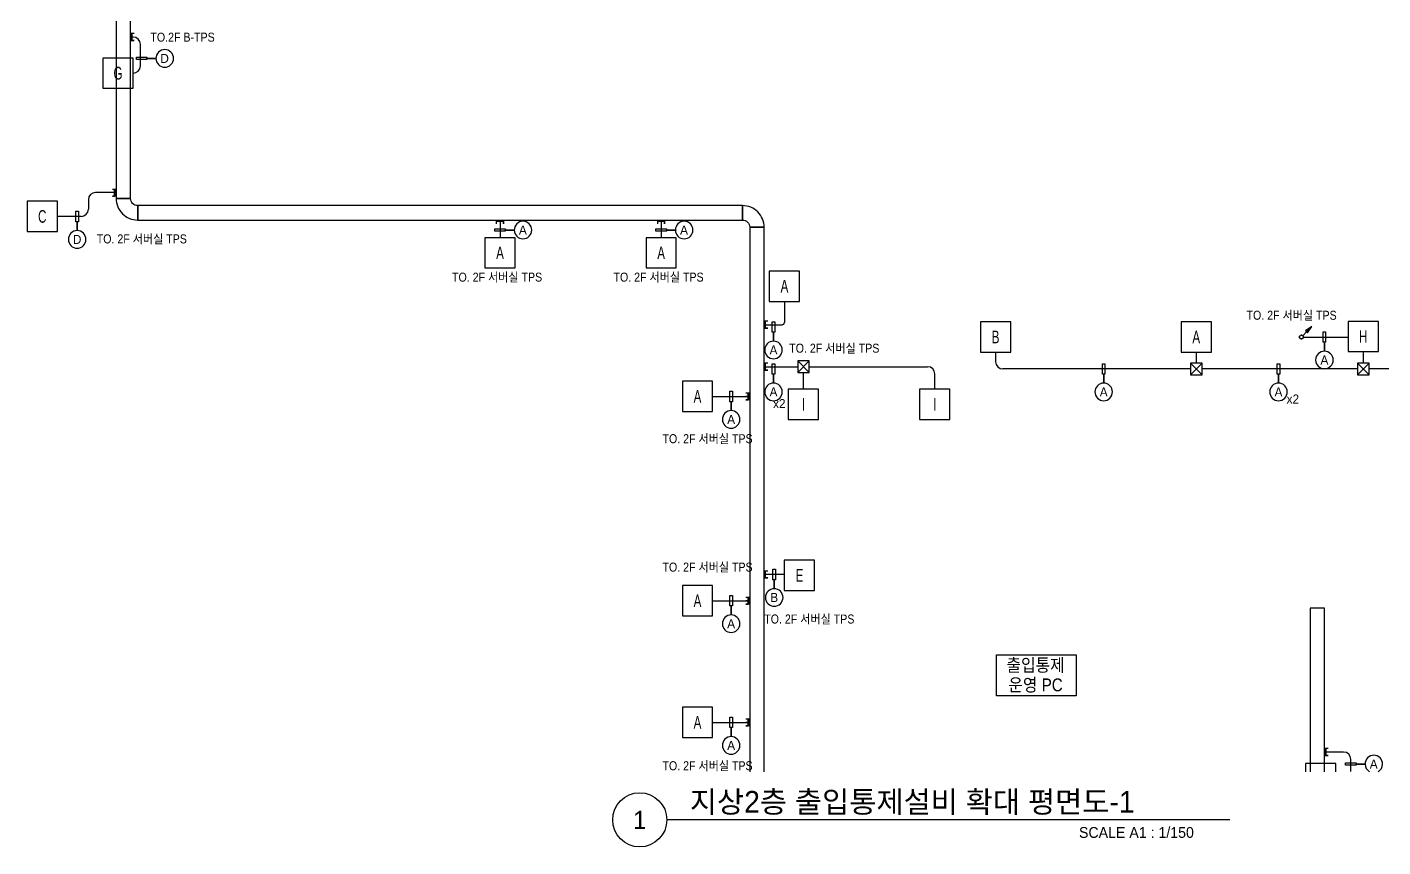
# Model space of a CAD drawing. Header units: millimetres. Extents: x 88230 to 502050, y -351975 to 882900.
# Drawn here: x 271140 to 327519, y -173775 to -139685 of the extents above; entities that cross this region are included whole.
import ezdxf
from ezdxf.enums import TextEntityAlignment as Align

# ---------------------------------------------------------------- set-up
doc = ezdxf.new("R2010")
doc.units = ezdxf.units.MM
doc.header["$LTSCALE"] = 150
for name, color, linetype in [('------16 CCTV', 3, 'Continuous'), ('-----20 General Symbol', 3, 'Continuous'), ('-----27 Communication Cable Tray', 2, 'Continuous'), ('-----29 Indicator', 1, 'Continuous'), ('-----30 Text', 2, 'Continuous'), ('-----41 Drawing Title', 2, 'Continuous'), ('4', 4, 'Continuous')]:
    doc.layers.add(name, color=color, linetype=linetype)
doc.styles.add('ELEC', font='')
doc.styles.get('ELEC').set_extended_font_data('Dotum')

# ---------------------------------------------------------------- blocks, each defined once
blk = doc.blocks.new('O08')
blk.add_hatch(color=256).paths.add_polyline_path([(120, 51), (-120, 51), (-120, 0), (120, 0)])
blk.add_lwpolyline([(120, 127.5), (120, 0), (-120, 0), (-120, 127.5), (-120, 51), (120, 51)])
blk = doc.blocks.new('O01')
blk.add_hatch(color=256).paths.add_polyline_path([(-149, -218), (-218, -149), (-368, -368)])
blk.add_line((-46, -46), (-184, -184))
blk.add_lwpolyline([(-368, -368), (-149, -218), (-218, -149), (-368, -368)])
blk.add_circle((0, 0), 65)
for p in [(-65, 0), (-65, 0), (0, 65), (0, 65), (65, 0), (65, 0), (0, -65), (0, -65)]:
    blk.add_point(p)
blk = doc.blocks.new('GOK_A')
at = {"layer": '-----20 General Symbol', "color": 1}
blk.add_lwpolyline([(272950, 44280), (274750, 44280), (274750, 46080), (272950, 46080)], close=True, dxfattribs=at)
at = {"layer": '-----20 General Symbol', "color": 3, "style": 'ELEC', "width": 0.7}
blk.add_text('A', height=750, dxfattribs=at).set_placement((273850, 45180), align=Align.MIDDLE_CENTER)
blk = doc.blocks.new('GOK_C')
at = {"layer": '-----20 General Symbol', "color": 1}
blk.add_lwpolyline([(114698, -205929), (115958, -205929), (115958, -204669), (114698, -204669)], close=True, dxfattribs=at)
at = {"layer": '-----20 General Symbol', "color": 3, "style": 'ELEC', "width": 0.7}
blk.add_text('C', height=525, dxfattribs=at).set_placement((115328, -205299), align=Align.MIDDLE_CENTER)
blk = doc.blocks.new('GOK_E')
at = {"layer": '-----20 General Symbol', "color": 1}
blk.add_lwpolyline([(275670, 44280), (277470, 44280), (277470, 46080), (275670, 46080)], close=True, dxfattribs=at)
at = {"layer": '-----20 General Symbol', "color": 3, "style": 'ELEC', "width": 0.7}
blk.add_text('E', height=750, dxfattribs=at).set_placement((276570, 45180), align=Align.MIDDLE_CENTER)
blk = doc.blocks.new('GOK_G')
at = {"layer": '-----20 General Symbol', "color": 1, "elevation": 0}
blk.add_lwpolyline([(103390, -67610), (104650, -67610), (104650, -66350), (103390, -66350)], close=True, dxfattribs=at)
at = {"layer": '-----20 General Symbol', "color": 3, "style": 'ELEC', "width": 0.7}
blk.add_text('G', height=525, dxfattribs=at).set_placement((104020, -66980), align=Align.MIDDLE_CENTER)
blk = doc.blocks.new('GOK_H')
at = {"layer": '-----20 General Symbol', "color": 1}
blk.add_lwpolyline([(139470, -259730), (140730, -259730), (140730, -258470), (139470, -258470)], close=True, dxfattribs=at)
at = {"layer": '-----20 General Symbol', "color": 3, "style": 'ELEC', "width": 0.7}
blk.add_text('H', height=525, dxfattribs=at).set_placement((140100, -259100), align=Align.MIDDLE_CENTER)
blk = doc.blocks.new('GOK_B')
at = {"layer": '-----20 General Symbol', "color": 1}
blk.add_lwpolyline([(272950, 41850), (274750, 41850), (274750, 43650), (272950, 43650)], close=True, dxfattribs=at)
at = {"layer": '-----20 General Symbol', "color": 3, "style": 'ELEC', "width": 0.7}
blk.add_text('B', height=750, dxfattribs=at).set_placement((273850, 42750), align=Align.MIDDLE_CENTER)
blk = doc.blocks.new('BOX')
at = {"layer": '-----20 General Symbol'}
for p, q in [((200, 200), (-200, -200)), ((-200, 200), (200, -200))]:
    blk.add_line(p, q, dxfattribs=at)
blk.add_lwpolyline([(-200, 200), (200, 200), (200, -200), (-200, -200)], close=True, dxfattribs=at)
blk = doc.blocks.new('GOK_I')
at = {"layer": '-----20 General Symbol', "color": 1}
blk.add_lwpolyline([(272950, 39120), (274750, 39120), (274750, 40920), (272950, 40920)], close=True, dxfattribs=at)
at = {"layer": '-----20 General Symbol', "color": 3, "style": 'ELEC', "width": 0.7}
blk.add_text('I', height=750, dxfattribs=at).set_placement((273850, 40020), align=Align.MIDDLE_CENTER)

msp = doc.modelspace()

# ---------------------------------------------------------------- linework, layer by layer
at = {"layer": '-----20 General Symbol', "color": 1, "elevation": 0}
msp.add_lwpolyline([(311450, -165789), (314766, -165789), (314766, -167491), (311450, -167491)], close=True, dxfattribs=at)
at = {"layer": '-----20 General Symbol', "color": 1}
msp.add_lwpolyline([(325563, -170650), (325563, -170305), (324303, -170305), (324303, -170650)], dxfattribs=at)
at = {"layer": '-----27 Communication Cable Tray', "elevation": 0}
for points in [[(275441, -146808), (275441, -130199), (274841, -130199), (274841, -146808)], [(300888, -147108), (275741, -147108), (275741, -147708), (300888, -147708)]]:
    msp.add_lwpolyline(points, close=True, dxfattribs=at)
for points in [[(275741, -147108), (275741, -147108, -0.414214), (275441, -146808), (275441, -146808), (274841, -146808, 0.414214), (275741, -147708)], [(300888, -147708), (300888, -147708, -0.414214), (301188, -148008), (301188, -148008), (301788, -148008, 0.414214), (300888, -147108)]]:
    msp.add_lwpolyline(points, format="xyb", close=True, dxfattribs=at)
for points in [[(301788, -170650), (301788, -148008), (301188, -148008), (301188, -170650)], [(325095, -170650), (325095, -163843), (324495, -163843), (324495, -170650)]]:
    msp.add_lwpolyline(points, dxfattribs=at)
at = {"layer": '-----29 Indicator', "color": 1, "elevation": 0}
for points in [[(276498, -140986), (276125, -140986), (276125, -141037), (275689, -141037), (275689, -140935), (276125, -140935), (276125, -141012), (276125, -140986), (276498, -140986, 0.414214), (276863, -141351, 0.414214), (277228, -140986, 0.414214), (276863, -140621, 0.414214), (276498, -140986, 0.151042)], [(302178, -152745), (302178, -152373), (302127, -152373), (302127, -151936), (302229, -151936), (302229, -152373), (302152, -152373), (302178, -152373), (302178, -152745, 0.414214), (301813, -153110, 0.414214), (302178, -153475, 0.414214), (302543, -153110, 0.414214), (302178, -152745, 0.151042)], [(325087, -153163), (325087, -152790), (325036, -152790), (325036, -152354), (325138, -152354), (325138, -152790), (325061, -152790), (325087, -152790), (325087, -153163, 0.414214), (324722, -153528, 0.414214), (325087, -153892, 0.414214), (325452, -153528, 0.414214), (325087, -153163, 0.151042)], [(302178, -154490), (302178, -154118), (302127, -154118), (302127, -153681), (302229, -153681), (302229, -154118), (302152, -154118), (302178, -154118), (302178, -154490, 0.414214), (301813, -154855, 0.414214), (302178, -155220, 0.414214), (302543, -154855, 0.414214), (302178, -154490, 0.151042)], [(315909, -154491), (315909, -154118), (315858, -154118), (315858, -153682), (315961, -153682), (315961, -154118), (315884, -154118), (315909, -154118), (315909, -154491, 0.414214), (315545, -154856, 0.414214), (315909, -155220, 0.414214), (316274, -154856, 0.414214), (315909, -154491, 0.151042)], [(323177, -154491), (323177, -154118), (323126, -154118), (323126, -153682), (323228, -153682), (323228, -154118), (323151, -154118), (323177, -154118), (323177, -154491, 0.414214), (322812, -154856, 0.414214), (323177, -155220, 0.414214), (323542, -154856, 0.414214), (323177, -154491, 0.151042)], [(300416, -155634), (300416, -155262), (300364, -155262), (300364, -154825), (300467, -154825), (300467, -155262), (300390, -155262), (300416, -155262), (300416, -155634, 0.414214), (300051, -155999, 0.414214), (300416, -156364, 0.414214), (300780, -155999, 0.414214), (300416, -155634, 0.151042)], [(300416, -164130), (300416, -163757), (300364, -163757), (300364, -163321), (300467, -163321), (300467, -163757), (300390, -163757), (300416, -163757), (300416, -164130, 0.414214), (300051, -164495, 0.414214), (300416, -164859, 0.414214), (300780, -164495, 0.414214), (300416, -164130, 0.151042)], [(300416, -169190), (300416, -168817), (300364, -168817), (300364, -168381), (300467, -168381), (300467, -168817), (300390, -168817), (300416, -168817), (300416, -169190, 0.414214), (300051, -169555, 0.414214), (300416, -169920, 0.414214), (300780, -169555, 0.414214), (300416, -169190, 0.151042)]]:
    msp.add_lwpolyline(points, format="xyb", dxfattribs=at)
at = {"layer": '-----29 Indicator', "color": 1}
for points in [[(273221, -148149), (273221, -147776), (273170, -147776), (273170, -147340), (273273, -147340), (273273, -147776), (273196, -147776), (273221, -147776), (273221, -148149, 0.414214), (272856, -148513, 0.414214), (273221, -148878, 0.414214), (273586, -148513, 0.414214), (273221, -148149, 0.151042)], [(291396, -148124), (291023, -148124), (291023, -148176), (290587, -148176), (290587, -148073), (291023, -148073), (291023, -148150), (291023, -148124), (291396, -148124, 0.414214), (291760, -148489, 0.414214), (292125, -148124, 0.414214), (291760, -147760, 0.414214), (291396, -148124, 0.151042)], [(298097, -148124), (297724, -148124), (297724, -148176), (297288, -148176), (297288, -148073), (297724, -148073), (297724, -148150), (297724, -148124), (298097, -148124, 0.414214), (298462, -148489, 0.414214), (298827, -148124, 0.414214), (298462, -147760, 0.414214), (298097, -148124, 0.151042)], [(302208, -163039), (302208, -162666), (302157, -162666), (302157, -162230), (302260, -162230), (302260, -162666), (302183, -162666), (302208, -162666), (302208, -163039, 0.414214), (301843, -163404, 0.414214), (302208, -163769, 0.414214), (302573, -163404, 0.414214), (302208, -163039, 0.151042)], [(327320, -170650, 0.271995), (327507, -170331, 0.414214), (327142, -169967, 0.414214), (326777, -170331)], [(326777, -170331), (326405, -170331), (326405, -170383), (325968, -170383), (325968, -170280), (326405, -170280), (326405, -170357), (326405, -170331), (326777, -170331, 0.271995), (326964, -170650, 0.271995)]]:
    msp.add_lwpolyline(points, format="xyb", dxfattribs=at)
at = {"layer": '-----29 Indicator', "color": 4}
msp.add_arc((302534, -151962), 100, 270, 0, dxfattribs=at)
at = {"layer": '-----41 Drawing Title', "color": 7}
msp.add_line((321159, -172650), (297741, -172650), dxfattribs=at)
msp.add_circle((296616, -172650), 1125, dxfattribs=at)
at = {"layer": '4'}
for p, q in [((275550, -140100), (275441, -140100)), ((275850, -141300), (275850, -140400)), ((274779, -146564), (273986, -146564)), ((273686, -146864), (273686, -147258)), ((273386, -147558), (272400, -147558)), ((290805, -147708), (290805, -148441)), ((297506, -147708), (297506, -148441)), ((302634, -151089), (302634, -151962)), ((301788, -152062), (302534, -152062)), ((324206, -152572), (326070, -152572)), ((311414, -153202), (311414, -153600)), ((319757, -153202), (319757, -153660)), ((326700, -153180), (326700, -153663)), ((301788, -153807), (303184, -153807)), ((303664, -153807), (308586, -153807)), ((319520, -153900), (311714, -153900)), ((319757, -153897), (319757, -153900)), ((319760, -153900), (319757, -153900)), ((326463, -153900), (320000, -153900)), ((326706, -153900), (326700, -153900)), ((335270, -153900), (326943, -153900)), ((303424, -154738), (303424, -154047)), ((308886, -154738), (308886, -154107)), ((299647, -155043), (301184, -155043)), ((301184, -155043), (301034, -155043)), ((302628, -162448), (301788, -162448)), ((299647, -163539), (301184, -163539)), ((301184, -163539), (301034, -163539)), ((299647, -168599), (301184, -168599)), ((301184, -168599), (301034, -168599)), ((325886, -169830), (325095, -169830)), ((326186, -170635), (326186, -170130))]:
    msp.add_line(p, q, dxfattribs=at)
for centre, start, end in [((275550, -140400), 0, 90), ((275550, -141300), 270, 0), ((273986, -146864, 0), 90, 180), ((273386, -147258, 0), 270, 0), ((308586, -154107, 0), 0, 90), ((311714, -153600), 180, 270), ((325886, -170130), 0, 90)]:
    msp.add_arc(centre, 300, start, end, dxfattribs=at)

# ---------------------------------------------------------------- block references
at = {"layer": '------16 CCTV', "lineweight": 0, "extrusion": (0, 0, -1), "xscale": 1.2, "yscale": 1.2, "zscale": -1.2}
for p in [(-303424, -153807), (-319760, -153900), (-326703, -153903)]:
    msp.add_blockref('BOX', p, dxfattribs=at)
at = {"layer": '-----20 General Symbol'}
for name, p in [('GOK_G', (170900, -74620)), ('GOK_C', (156442, 57742)), ('GOK_H', (186600, 106550))]:
    msp.add_blockref(name, p, dxfattribs=at)
at = {"layer": '-----20 General Symbol', "xscale": 0.6999999999970896, "yscale": 0.6999999999970896, "zscale": 0.6999999999970896}
for name, p in [('GOK_A', (99110, -180697)), ('GOK_A', (105811, -180697)), ('GOK_A', (110939, -182085)), ('GOK_B', (119719, -182497)), ('GOK_A', (128062, -184198)), ('GOK_A', (107322, -186669)), ('GOK_I', (111729, -183382)), ('GOK_I', (117191, -183382)), ('GOK_E', (109659, -194111)), ('GOK_A', (107322, -195165)), ('GOK_A', (107322, -200225))]:
    msp.add_blockref(name, p, dxfattribs=at)
at = {"layer": '-----20 General Symbol', "xscale": 1.199999999953434, "yscale": 1.199999999953434, "zscale": 1.199999999953434, "rotation": 180}
msp.add_blockref('O01', (324128, -152572), dxfattribs=at)
at = {"layer": '4', "yscale": 1.199999999953434, "zscale": 1.199999999953434}
for p, xscale, rotation in [((275441, -140100), -1.199999999953434, 270.0000000000001), ((274841, -146564), 1.199999999953434, 89.99999999999997), ((290805, -147708), 1.199999999953434, 180), ((297506, -147708), 1.199999999953434, 180), ((301788, -152062), -1.199999999953434, 270.0000000000001), ((301788, -153807), -1.199999999953434, 270.0000000000001), ((301184, -155043), 1.199999999953434, 89.99999999999997), ((301788, -162448), -1.199999999953434, 270), ((301184, -163539), 1.199999999953434, 89.99999999999997), ((301184, -168599), 1.199999999953434, 89.99999999999997), ((325095, -169830, 0), -1.199999999953434, 270)]:
    msp.add_blockref('O08', p, dxfattribs=dict(at, xscale=xscale, rotation=rotation))

# ---------------------------------------------------------------- texts
at = {"layer": '-----20 General Symbol', "color": 3, "style": 'ELEC', "width": 0.9}
for s, p in [('출입통제', (313075, -166214)), ('운영 PC', (313075, -167039))]:
    msp.add_text(s, height=535.7, dxfattribs=at).set_placement(p, align=Align.MIDDLE_CENTER)
at = {"layer": '-----30 Text', "style": 'ELEC'}
for s, p in [('D', (276858, -140986)), ('A', (291756, -148124)), ('A', (298457, -148124)), ('D', (273221, -148513)), ('A', (302178, -153110)), ('A', (325087, -153528)), ('A', (302178, -154855)), ('A', (315909, -154856)), ('A', (323177, -154856)), ('A', (300416, -155999)), ('B', (302208, -163404)), ('A', (300416, -164495)), ('A', (300416, -169555)), ('A', (327138, -170331))]:
    msp.add_text(s, height=375, dxfattribs=at).set_placement(p, align=Align.MIDDLE)
for p in [(323515, -155337), (302160, -155527)]:
    msp.add_text('x2', height=375, dxfattribs=at).set_placement(p)
at = {"layer": '-----41 Drawing Title', "color": 2, "style": 'ELEC'}
msp.add_text('지상2층 출입통제설비 확대 평면도-1', height=900, dxfattribs=at).set_placement((298699, -172350))
at = {"layer": '-----41 Drawing Title', "color": 7, "style": 'ELEC'}
msp.add_text('1', height=750, dxfattribs=at).set_placement((296616, -172650), align=Align.MIDDLE)
at = {"layer": '-----41 Drawing Title', "style": 'ELEC'}
msp.add_text('SCALE A1 : 1/150', height=450, dxfattribs=at).set_placement((319659, -173400), align=Align.RIGHT)
at = {"style": 'ELEC', "width": 0.9}
for s, p in [('TO.2F B-TPS', (277604, -140103)), ('TO. 2F 서버실 TPS', (275910, -148488)), ('TO. 2F 서버실 TPS', (290684, -150078)), ('TO. 2F 서버실 TPS', (297398, -150078)), ('TO. 2F 서버실 TPS', (323723, -151663)), ('TO. 2F 서버실 TPS', (304706, -153033)), ('TO. 2F 서버실 TPS', (299435, -156796)), ('TO. 2F 서버실 TPS', (299435, -162136)), ('TO. 2F 서버실 TPS', (303668, -164295)), ('TO. 2F 서버실 TPS', (299435, -170396))]:
    msp.add_text(s, height=375, dxfattribs=at).set_placement(p, align=Align.MIDDLE)

doc.saveas('drawing.dxf')
